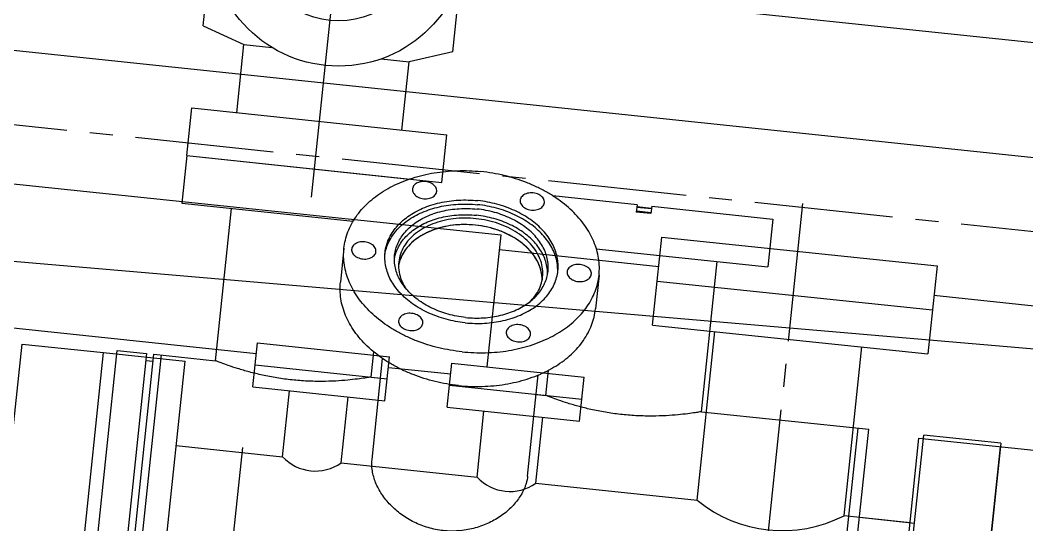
# Model space of a CAD drawing. Extents: x -50 to 48714, y -13211 to 6743.
# Drawn here: x 29497.3 to 29770.1, y -813.6 to -676.7 of the extents above; entities that cross this region are included whole.
import ezdxf

# ---------------------------------------------------------------- set-up
doc = ezdxf.new("R2010")
doc.units = 0
doc.header["$LTSCALE"] = 50
doc.linetypes.add('UE46_01$0$MITTE2', pattern=[1.125, 0.75, -0.125, 0.125, -0.125])
doc.linetypes.add('UE46_01$0$MITTEX2', pattern=[4, 2.5, -0.5, 0.5, -0.5])
doc.layers.get('0').update_dxf_attribs({"linetype": 'CONTINUOUS'})
doc.layers.add('UE46_01$0$MITTE', color=5, linetype='UE46_01$0$MITTEX2')
doc.layers.add('UE46_01$0$MITTEKLEIN', color=5, linetype='UE46_01$0$MITTE2')

# ---------------------------------------------------------------- blocks, each defined once
blk = doc.blocks.new('UE46_01$0$ASP_1_O')
for p, q in [((-348.4, 185), (134.6, 185)), ((-333.4, 154), (119.6, 154)), ((-109, 122), (-34, 122)), ((-109, 98), (-109, 122)), ((-34, 122), (-34, 98)), ((-446.4, 118), (-152.4, 118)), ((-152.4, 82), (-152.4, 118)), ((-152.4, 114), (-109, 114)), ((-34, 114), (134.6, 114)), ((-109, 110), (-34, 110)), ((-109, 98), (-34, 98)), ((-92, 52), (-92, 98)), ((-52, 52), (-52, 98)), ((-215, 70), (-215, 82)), ((-215, 82), (-179, 82)), ((-179, 70), (-179, 82)), ((-162, 70), (-162, 82)), ((-162, 82), (-126, 82)), ((-126, 70), (-126, 82)), ((-215, 79), (-822, 79)), ((-162, 79), (-179, 79)), ((-278.4, -75), (-278.4, 75)), ((-278.4, 75), (-256.2, 75)), ((-256.2, -75), (-256.2, 75)), ((-256.2, 75), (-234, 75)), ((-234, -75), (-234, 75)), ((-215, 76), (-179, 76)), ((-162, 76), (-126, 76)), ((-34, -75), (-34, 75)), ((-34, -75), (-34, 75)), ((-34, 75), (64.4, 75)), ((-11.8, 14.62), (-11.8, 75)), ((-215, 70), (-179, 70)), ((-205, 52), (-205, 70)), ((-189, 52), (-189, 70)), ((-162, 70), (-126, 70)), ((-152, 52), (-152, 70)), ((-136, 52), (-136, 70)), ((-234, 52), (-205, 52)), ((-189, 52), (-152, 52)), ((-136, 52), (-92, 52)), ((-52, 52), (-34, 52))]:
    blk.add_line(p, q)
for centre, radius, start, end in [((-197, 61.17), 12.17, 228.8879, 311.1121), ((-144, 61.17), 12.17, 228.8879, 311.1121), ((-72, 82.33), 36.33, 236.6015, 303.3985)]:
    blk.add_arc(centre, radius, start, end)
at = {"layer": 'UE46_01$0$MITTEKLEIN'}
for p, q in [((-366.16, 134), (153.53, 134)), ((-72, 135.03), (-72, 32.09))]:
    blk.add_line(p, q, dxfattribs=at)
blk = doc.blocks.new('UE46_01$0$EV_38ER_SEITL2')
for p, q in [((299.52, 293.62), (299.52, 300.33)), ((315.1, 301.62), (301.75, 301.62)), ((303.97, 293.62), (303.97, 300.33)), ((312.87, 293.62), (312.87, 300.33)), ((317.32, 293.62), (317.32, 300.33)), ((299.52, 277.75), (299.52, 293.62)), ((303.97, 277.75), (303.97, 293.62)), ((312.87, 277.75), (312.87, 293.62)), ((317.32, 277.75), (317.32, 293.62)), ((299.52, 277.75), (317.32, 277.75)), ((301.75, 277.75), (301.75, 275.5)), ((315.1, 277.75), (315.1, 275.5)), ((299.52, 271.81), (299.52, 275.5)), ((299.52, 275.5), (317.32, 275.5)), ((303.97, 271.81), (303.97, 275.5)), ((312.87, 271.81), (312.87, 275.5)), ((317.32, 271.81), (317.32, 275.5)), ((288.92, 271.81), (327.92, 271.81)), ((288.92, 239.81), (288.92, 271.81)), ((327.92, 239.81), (327.92, 271.81)), ((273.92, 239.81), (273.92, 244.81)), ((273.92, 244.81), (282.42, 244.81)), ((282.42, 244.81), (282.42, 239.81)), ((334.42, 244.81), (334.42, 239.81)), ((342.92, 244.81), (334.42, 244.81)), ((342.92, 239.81), (342.92, 244.81)), ((273.92, 239.81), (342.92, 239.81)), ((273.92, 226.81), (273.92, 239.81)), ((342.92, 226.81), (342.92, 239.81)), ((273.92, 226.81), (342.92, 226.81)), ((274.42, 192.78), (274.42, 226.1)), ((274.42, 226.1), (342.42, 226.1)), ((342.42, 192.78), (342.42, 226.1)), ((274.42, 158.1), (274.42, 178.42)), ((342.42, 158.1), (342.42, 178.42)), ((274.42, 158.1), (285.92, 154.2)), ((342.42, 158.1), (330.92, 154.2)), ((285.92, 154.2), (293.54, 154.2)), ((285.92, 135.6), (285.92, 154.2)), ((323.31, 154.2), (330.92, 154.2)), ((330.92, 135.6), (330.92, 154.2)), ((273.67, 135.6), (343.17, 135.6)), ((273.67, 122.6), (273.67, 135.6)), ((343.17, 122.6), (343.17, 135.6)), ((273.67, 122.6), (343.17, 122.6))]:
    blk.add_line(p, q)
for radius in [34.75, 22.5]:
    blk.add_circle((308.42, 185.6), radius)
for centre, radius, start, end in [((301.75, 299.05), 2.57, 30, 150), ((308.42, 293.27), 8.35, 57.7958, 122.2042), ((315.1, 299.05), 2.57, 30, 150), ((274.86, 226.94), 0.942, 187.7958, 242.6136), ((341.99, 226.94), 0.942, 297.3864, 352.2042)]:
    blk.add_arc(centre, radius, start, end)
at = {"layer": 'UE46_01$0$MITTE'}
for p, q in [((308.42, 114.92), (308.42, 312.31)), ((260.52, 185.6), (358.9, 185.6))]:
    blk.add_line(p, q, dxfattribs=at)
at = {"layer": 'UE46_01$0$MITTEKLEIN'}
for p, q in [((278.17, 247.15), (278.17, 237.15)), ((338.67, 247.15), (338.67, 237.15))]:
    blk.add_line(p, q, dxfattribs=at)
blk = doc.blocks.new('UE46_01$0$GEV_35_S2')
blk.add_blockref('UE46_01$0$EV_38ER_SEITL2', (-308.42, -122.6))
blk = doc.blocks.new('UE46_01$0$FS-V01000_O')
at = {"color": 7, "linetype": 'CONTINUOUS'}
for p, q in [((-227.55, 130.5), (-166.81, 130.5)), ((-227.55, 130.5), (-227.55, 117.5)), ((-104.8, 130), (-127.76, 130)), ((-104.8, 130), (-104.8, 128)), ((-100.8, 129.4), (-104.8, 129.4)), ((-100.8, 128.26), (-104.8, 128.26)), ((-100.8, 130), (-67.8, 130)), ((-100.8, 130), (-100.8, 128)), ((-67.8, 130), (-67.8, 117)), ((-100.8, 128), (-104.8, 128)), ((-227.55, 117.5), (-180.83, 117.5)), ((-214, 76), (-214, 117.5)), ((-114.53, 117), (-67.8, 117)), ((-81.6, 76), (-81.6, 117)), ((-182.55, 109.96), (-182.55, 100.76)), ((-113.05, 109.96), (-113.05, 100.76)), ((-171.6, 76), (-171.6, 82.88)), ((-124, 76), (-124, 82.88)), ((-169, 53.74), (-169, 81.31)), ((-126.6, 53.74), (-126.6, 81.31)), ((-240.8, 2), (-240.8, 76)), ((-240.8, 76), (-232.8, 76)), ((-232.8, 76), (-232.8, -76)), ((-230.8, 74), (-232.8, 74)), ((-230.8, -76), (-230.8, 76)), ((-230.8, 76), (-214, 76)), ((-228.8, 76), (-228.8, -76)), ((-171.6, 76), (-169, 76)), ((-126.6, 76), (-124, 76)), ((-81.6, 76), (-36, 76)), ((-39, 76), (-39, -76)), ((-36, -76), (-36, 76)), ((-21, -76), (-21, 76)), ((0, 76), (-21, 76)), ((0, 76), (0, 2)), ((-36, 52), (-21, 52))]:
    blk.add_line(p, q, dxfattribs=at)
at = {"color": 9, "linetype": 'CONTINUOUS'}
blk.add_line((-104.8, 129.39), (-100.8, 129.39), dxfattribs=at)
at = {"color": 7, "linetype": 'CONTINUOUS'}
for points, start_tangent, end_tangent in [([(-182.55, 109.96), (-182.4, 112.22), (-181.96, 114.47), (-181.22, 116.68), (-180.2, 118.83), (-178.91, 120.91), (-177.35, 122.89), (-175.53, 124.76), (-173.48, 126.51), (-171.21, 128.11), (-168.74, 129.56), (-166.09, 130.85), (-163.29, 131.95), (-160.35, 132.87), (-157.31, 133.59), (-154.19, 134.11), (-151.01, 134.42), (-147.8, 134.53)], (0, 1), (1, 0)), ([(-113.05, 109.96), (-113.2, 112.22), (-113.64, 114.47), (-114.38, 116.68), (-115.4, 118.83), (-116.69, 120.91), (-118.25, 122.89), (-120.07, 124.76), (-122.12, 126.51), (-124.39, 128.11), (-126.86, 129.56), (-129.51, 130.85), (-132.31, 131.95), (-135.25, 132.87), (-138.29, 133.59), (-141.41, 134.11), (-144.59, 134.42), (-147.8, 134.53)], (0, 1), (-1, 0)), ([(-162.47, 130.26), (-163.26, 130.19), (-164.01, 129.99), (-164.66, 129.67), (-165.19, 129.25), (-165.56, 128.76), (-165.75, 128.21), (-165.77, 127.93)], (-1, 0), (0, -1)), ([(-159.18, 127.93), (-159.2, 128.21), (-159.39, 128.76), (-159.76, 129.25), (-160.29, 129.67), (-160.94, 129.99), (-161.69, 130.19), (-162.47, 130.26)], (0, 1), (-1, 0)), ([(-133.12, 130.26), (-133.91, 130.19), (-134.66, 129.99), (-135.31, 129.67), (-135.84, 129.25), (-136.21, 128.76), (-136.4, 128.21), (-136.42, 127.93)], (-1, 0), (0, -1)), ([(-129.83, 127.93), (-129.85, 128.21), (-130.04, 128.76), (-130.41, 129.25), (-130.94, 129.67), (-131.59, 129.99), (-132.34, 130.19), (-133.12, 130.26)], (0, 1), (-1, 0)), ([(-171.35, 109.96), (-171.2, 111.82), (-170.76, 113.66), (-170.03, 115.46), (-169.02, 117.18), (-167.74, 118.81), (-166.21, 120.34), (-164.45, 121.73), (-162.48, 122.97), (-160.33, 124.06), (-158.02, 124.96), (-155.58, 125.67), (-153.04, 126.19), (-150.44, 126.5), (-147.8, 126.61)], (0, 1), (1, 0)), ([(-171.3, 109.95), (-171.2, 110.71), (-170.76, 112.55), (-170.03, 114.35), (-169.02, 116.07), (-167.74, 117.71), (-166.21, 119.23), (-164.45, 120.62), (-162.48, 121.87), (-160.33, 122.95), (-158.02, 123.85), (-155.58, 124.57), (-153.04, 125.08), (-150.44, 125.4), (-147.8, 125.5)], (0.093408, 0.995628), (1, 0)), ([(-165.77, 127.93), (-165.75, 127.65), (-165.56, 127.1), (-165.19, 126.6), (-164.66, 126.18), (-164.01, 125.86), (-163.26, 125.66), (-162.47, 125.59)], (0, -1), (1, 0)), ([(-162.47, 125.59), (-161.69, 125.66), (-160.94, 125.86), (-160.29, 126.18), (-159.76, 126.6), (-159.39, 127.1), (-159.2, 127.65), (-159.18, 127.93)], (1, 0), (0, 1)), ([(-124.25, 109.96), (-124.4, 111.82), (-124.84, 113.66), (-125.57, 115.46), (-126.58, 117.18), (-127.86, 118.81), (-129.39, 120.34), (-131.15, 121.73), (-133.12, 122.97), (-135.27, 124.06), (-137.58, 124.96), (-140.02, 125.67), (-142.56, 126.19), (-145.16, 126.5), (-147.8, 126.61)], (0, 1), (-1, 0)), ([(-124.3, 109.95), (-124.4, 110.71), (-124.84, 112.55), (-125.57, 114.35), (-126.58, 116.07), (-127.86, 117.71), (-129.39, 119.23), (-131.15, 120.62), (-133.12, 121.87), (-135.27, 122.95), (-137.58, 123.85), (-140.02, 124.57), (-142.56, 125.08), (-145.16, 125.4), (-147.8, 125.5)], (-0.093408, 0.995628), (-1, 0)), ([(-136.42, 127.93), (-136.4, 127.65), (-136.21, 127.1), (-135.84, 126.6), (-135.31, 126.18), (-134.66, 125.86), (-133.91, 125.66), (-133.12, 125.59)], (0, -1), (1, 0)), ([(-133.12, 125.59), (-132.34, 125.66), (-131.59, 125.86), (-130.94, 126.18), (-130.41, 126.6), (-130.04, 127.1), (-129.85, 127.65), (-129.83, 127.93)], (1, 0), (0, 1)), ([(-168.7, 109.53), (-168.66, 110.39), (-168.38, 112.1), (-167.82, 113.77), (-166.99, 115.38), (-165.9, 116.92), (-164.56, 118.36), (-163, 119.67), (-161.23, 120.85), (-159.28, 121.88), (-157.18, 122.74), (-154.95, 123.42), (-152.62, 123.91), (-150.23, 124.21), (-147.8, 124.31)], (0, 1), (1, 0)), ([(-126.9, 109.53), (-126.94, 110.39), (-127.22, 112.1), (-127.78, 113.77), (-128.61, 115.38), (-129.7, 116.92), (-131.04, 118.36), (-132.6, 119.67), (-134.37, 120.85), (-136.32, 121.88), (-138.42, 122.74), (-140.65, 123.42), (-142.98, 123.91), (-145.37, 124.21), (-147.8, 124.31)], (0, 1), (-1, 0)), ([(-168.57, 109.51), (-168.38, 110.4), (-167.82, 112.07), (-166.99, 113.69), (-165.9, 115.22), (-164.56, 116.66), (-163, 117.98), (-161.23, 119.15), (-159.28, 120.18), (-157.18, 121.04), (-154.95, 121.72), (-152.62, 122.21), (-150.23, 122.51), (-147.8, 122.61)], (0.159254, 0.987238), (1, 0)), ([(-147.8, 121.69), (-150.87, 121.52), (-153.86, 121.01), (-156.7, 120.18), (-159.32, 119.05), (-161.66, 117.63), (-163.66, 115.98), (-165.26, 114.13), (-166.44, 112.12), (-167.16, 110), (-167.4, 107.83)], (-1, 0), (0, -1)), ([(-127.03, 109.51), (-127.22, 110.4), (-127.78, 112.07), (-128.61, 113.69), (-129.7, 115.22), (-131.04, 116.66), (-132.6, 117.98), (-134.37, 119.15), (-136.32, 120.18), (-138.42, 121.04), (-140.65, 121.72), (-142.98, 122.21), (-145.37, 122.51), (-147.8, 122.61)], (-0.159254, 0.987238), (-1, 0)), ([(-128.2, 107.83), (-128.44, 110), (-129.16, 112.12), (-130.34, 114.13), (-131.94, 115.98), (-133.94, 117.63), (-136.28, 119.05), (-138.9, 120.18), (-141.74, 121.01), (-144.73, 121.52), (-147.8, 121.69)], (0, 1), (-1, 0)), ([(-147.8, 119.93), (-150.87, 119.75), (-153.86, 119.25), (-156.7, 118.41), (-159.32, 117.28), (-161.66, 115.87), (-163.66, 114.21), (-165.26, 112.36), (-166.44, 110.35), (-167.16, 108.23), (-167.24, 107.82)], (-1, 0), (-0.177207, -0.984174)), ([(-147.8, 119.93), (-151.2, 119.71), (-154.5, 119.09), (-157.6, 118.07), (-160.4, 116.68), (-162.81, 114.97), (-164.77, 113), (-166.22, 110.81), (-167.1, 108.47), (-167.13, 108.36)], (-1, 0), (-0.230759, -0.973011)), ([(-128.36, 107.82), (-128.44, 108.23), (-129.16, 110.35), (-130.34, 112.36), (-131.94, 114.21), (-133.94, 115.87), (-136.28, 117.28), (-138.9, 118.41), (-141.74, 119.25), (-144.73, 119.75), (-147.8, 119.93)], (-0.177207, 0.984174), (-1, 0)), ([(-128.47, 108.36), (-128.5, 108.47), (-129.38, 110.81), (-130.83, 113), (-132.79, 114.97), (-135.2, 116.68), (-138, 118.07), (-141.1, 119.09), (-144.4, 119.71), (-147.8, 119.93)], (-0.230759, 0.973011), (-1, 0)), ([(-177.15, 112.29), (-177.94, 112.22), (-178.68, 112.02), (-179.34, 111.7), (-179.87, 111.28), (-180.24, 110.78), (-180.43, 110.24), (-180.45, 109.96)], (-1, 0), (0, -1)), ([(-173.85, 109.96), (-173.87, 110.24), (-174.06, 110.78), (-174.43, 111.28), (-174.96, 111.7), (-175.62, 112.02), (-176.36, 112.22), (-177.15, 112.29)], (0, 1), (-1, 0)), ([(-118.45, 112.29), (-119.24, 112.22), (-119.98, 112.02), (-120.64, 111.7), (-121.17, 111.28), (-121.54, 110.78), (-121.73, 110.24), (-121.75, 109.96)], (-1, 0), (0, -1)), ([(-115.15, 109.96), (-115.17, 110.24), (-115.36, 110.78), (-115.73, 111.28), (-116.26, 111.7), (-116.92, 112.02), (-117.66, 112.22), (-118.45, 112.29)], (0, 1), (-1, 0)), ([(-147.8, 85.38), (-151.01, 85.49), (-154.19, 85.8), (-157.31, 86.32), (-160.35, 87.04), (-163.29, 87.96), (-166.09, 89.06), (-168.74, 90.35), (-171.21, 91.8), (-173.48, 93.4), (-175.53, 95.15), (-177.35, 97.02), (-178.91, 99), (-180.2, 101.08), (-181.22, 103.23), (-181.96, 105.44), (-182.4, 107.69), (-182.55, 109.96)], (-1, 0), (0, 1)), ([(-180.45, 109.96), (-180.43, 109.67), (-180.24, 109.13), (-179.87, 108.63), (-179.34, 108.21), (-178.68, 107.89), (-177.94, 107.69), (-177.15, 107.62)], (0, -1), (1, 0)), ([(-177.15, 107.62), (-176.36, 107.69), (-175.62, 107.89), (-174.96, 108.21), (-174.43, 108.63), (-174.06, 109.13), (-173.87, 109.67), (-173.85, 109.96)], (1, 0), (0, 1)), ([(-147.8, 93.3), (-150.44, 93.41), (-153.04, 93.72), (-155.58, 94.24), (-158.02, 94.95), (-160.33, 95.86), (-162.48, 96.94), (-164.45, 98.18), (-166.21, 99.57), (-167.74, 101.1), (-169.02, 102.73), (-170.03, 104.46), (-170.76, 106.25), (-171.2, 108.09), (-171.35, 109.96)], (-1, 0), (0, 1)), ([(-171.34, 109.4), (-171.3, 109.95)], (0.047148, 0.998888), (0.093408, 0.995628)), ([(-147.8, 94.75), (-150.23, 94.85), (-152.62, 95.15), (-154.95, 95.64), (-157.18, 96.32), (-159.28, 97.18), (-161.23, 98.21), (-163, 99.39), (-164.56, 100.71), (-165.9, 102.14), (-166.99, 103.68), (-167.82, 105.29), (-168.38, 106.96), (-168.66, 108.67), (-168.7, 109.53)], (-1, 0), (0, 1)), ([(-168.67, 108.68), (-168.57, 109.51)], (0.081053, 0.99671), (0.159254, 0.987238)), ([(-147.8, 85.38), (-144.59, 85.49), (-141.41, 85.8), (-138.29, 86.32), (-135.25, 87.04), (-132.31, 87.96), (-129.51, 89.06), (-126.86, 90.35), (-124.39, 91.8), (-122.12, 93.4), (-120.07, 95.15), (-118.25, 97.02), (-116.69, 99), (-115.4, 101.08), (-114.38, 103.23), (-113.64, 105.44), (-113.2, 107.69), (-113.05, 109.96)], (1, 0), (0, 1)), ([(-147.8, 93.3), (-145.16, 93.41), (-142.56, 93.72), (-140.02, 94.24), (-137.58, 94.95), (-135.27, 95.86), (-133.12, 96.94), (-131.15, 98.18), (-129.39, 99.57), (-127.86, 101.1), (-126.58, 102.73), (-125.57, 104.46), (-124.84, 106.25), (-124.4, 108.09), (-124.25, 109.96)], (1, 0), (0, 1)), ([(-147.8, 94.75), (-145.37, 94.85), (-142.98, 95.15), (-140.65, 95.64), (-138.42, 96.32), (-136.32, 97.18), (-134.37, 98.21), (-132.6, 99.39), (-131.04, 100.71), (-129.7, 102.14), (-128.61, 103.68), (-127.78, 105.29), (-127.22, 106.96), (-126.94, 108.67), (-126.9, 109.53)], (1, 0), (0, 1)), ([(-126.93, 108.68), (-127.03, 109.51)], (-0.081053, 0.99671), (-0.159254, 0.987238)), ([(-124.26, 109.4), (-124.3, 109.95)], (-0.047148, 0.998888), (-0.093408, 0.995628)), ([(-121.75, 109.96), (-121.73, 109.67), (-121.54, 109.13), (-121.17, 108.63), (-120.64, 108.21), (-119.98, 107.89), (-119.24, 107.69), (-118.45, 107.62)], (0, -1), (1, 0)), ([(-118.45, 107.62), (-117.66, 107.69), (-116.92, 107.89), (-116.26, 108.21), (-115.73, 108.63), (-115.36, 109.13), (-115.17, 109.67), (-115.15, 109.96)], (1, 0), (0, 1)), ([(-167.4, 107.83), (-167.16, 105.67), (-166.44, 103.55), (-165.26, 101.54), (-164.51, 100.59)], (0, -1), (0.65497, -0.755655)), ([(-167.24, 107.82), (-167.36, 106.96)], (-0.177087, -0.984195), (-0.090668, -0.995881)), ([(-167.24, 107.82), (-167.36, 106.91)], (-0.176939, -0.984222), (-0.086223, -0.996276)), ([(-167.13, 108.36), (-167.24, 107.82)], (-0.230759, -0.973011), (-0.176939, -0.984222)), ([(-131.09, 100.59), (-130.34, 101.54), (-129.16, 103.55), (-128.44, 105.67), (-128.2, 107.83)], (0.65497, 0.755655), (0, 1)), ([(-128.36, 107.82), (-128.47, 108.36)], (-0.176939, 0.984222), (-0.230759, 0.973011)), ([(-128.24, 106.96), (-128.36, 107.82)], (-0.090668, 0.995881), (-0.177087, 0.984195)), ([(-128.24, 106.91), (-128.36, 107.82)], (-0.086223, 0.996276), (-0.176939, 0.984222)), ([(-147.8, 76.19), (-151.01, 76.3), (-154.19, 76.61), (-157.31, 77.13), (-160.35, 77.85), (-163.29, 78.77), (-166.09, 79.87), (-168.74, 81.15), (-171.21, 82.6), (-173.48, 84.21), (-175.53, 85.95), (-177.35, 87.83), (-178.91, 89.81), (-180.2, 91.89), (-181.22, 94.04), (-181.96, 96.25), (-182.4, 98.5), (-182.55, 100.76)], (-1, 0), (0, 1)), ([(-147.8, 76.19), (-144.59, 76.3), (-141.41, 76.61), (-138.29, 77.13), (-135.25, 77.85), (-132.31, 78.77), (-129.51, 79.87), (-126.86, 81.15), (-124.39, 82.6), (-122.12, 84.21), (-120.07, 85.95), (-118.25, 87.83), (-116.69, 89.81), (-115.4, 91.89), (-114.38, 94.04), (-113.64, 96.25), (-113.2, 98.5), (-113.05, 100.76)], (1, 0), (0, 1)), ([(-162.47, 94.32), (-163.26, 94.25), (-164.01, 94.05), (-164.66, 93.73), (-165.19, 93.31), (-165.56, 92.81), (-165.75, 92.26), (-165.77, 91.98)], (-1, 0), (0, -1)), ([(-159.18, 91.98), (-159.2, 92.26), (-159.39, 92.81), (-159.76, 93.31), (-160.29, 93.73), (-160.94, 94.05), (-161.69, 94.25), (-162.47, 94.32)], (0, 1), (-1, 0)), ([(-133.12, 94.32), (-133.91, 94.25), (-134.66, 94.05), (-135.31, 93.73), (-135.84, 93.31), (-136.21, 92.81), (-136.4, 92.26), (-136.42, 91.98)], (-1, 0), (0, -1)), ([(-129.83, 91.98), (-129.85, 92.26), (-130.04, 92.81), (-130.41, 93.31), (-130.94, 93.73), (-131.59, 94.05), (-132.34, 94.25), (-133.12, 94.32)], (0, 1), (-1, 0)), ([(-165.77, 91.98), (-165.75, 91.7), (-165.56, 91.15), (-165.19, 90.66), (-164.66, 90.24), (-164.01, 89.92), (-163.26, 89.72), (-162.47, 89.65)], (0, -1), (1, 0)), ([(-162.47, 89.65), (-161.69, 89.72), (-160.94, 89.92), (-160.29, 90.24), (-159.76, 90.66), (-159.39, 91.15), (-159.2, 91.7), (-159.18, 91.98)], (1, 0), (0, 1)), ([(-136.42, 91.98), (-136.4, 91.7), (-136.21, 91.15), (-135.84, 90.66), (-135.31, 90.24), (-134.66, 89.92), (-133.91, 89.72), (-133.12, 89.65)], (0, -1), (1, 0)), ([(-133.12, 89.65), (-132.34, 89.72), (-131.59, 89.92), (-130.94, 90.24), (-130.41, 90.66), (-130.04, 91.15), (-129.85, 91.7), (-129.83, 91.98)], (1, 0), (0, 1)), ([(-171.6, 76), (-172.01, 75.89), (-173.22, 75.56), (-175.18, 75.08), (-177.8, 74.51), (-181, 73.93), (-184.66, 73.44), (-188.64, 73.1), (-192.8, 72.98), (-196.96, 73.1), (-200.95, 73.44), (-204.61, 73.93), (-207.81, 74.51), (-210.43, 75.08), (-212.38, 75.56), (-213.59, 75.89), (-214, 76)], (-0.963227, -0.26869), (-0.963227, 0.26869)), ([(-81.6, 76), (-82.01, 75.89), (-83.22, 75.56), (-85.18, 75.08), (-87.8, 74.51), (-91, 73.93), (-94.66, 73.44), (-98.64, 73.1), (-102.8, 72.98), (-106.96, 73.1), (-110.95, 73.44), (-114.61, 73.93), (-117.81, 74.51), (-120.43, 75.08), (-122.38, 75.56), (-123.59, 75.89), (-124, 76)], (-0.963227, -0.26869), (-0.963227, 0.26869)), ([(-168.8, 51.64), (-169, 53.74)], (-0.185577, 0.98263), (0.000417, 1)), ([(-126.6, 53.74), (-126.8, 51.64)], (0.000416, -1), (-0.185578, -0.98263)), ([(-147.8, 36.62), (-151.93, 36.99), (-155.89, 38.07), (-159.53, 39.78), (-162.73, 42.04), (-165.37, 44.7), (-167.37, 47.66), (-168.6, 50.78), (-168.8, 51.64)], (-1, 0), (-0.185577, 0.98263)), ([(-126.8, 51.64), (-126.99, 50.79), (-128.23, 47.67), (-130.22, 44.7), (-132.86, 42.04), (-136.06, 39.79), (-139.7, 38.07), (-143.66, 36.99), (-147.8, 36.62)], (-0.185578, -0.98263), (-1, 0))]:
    blk.add_spline(points, degree=3, dxfattribs=dict(at, start_tangent=start_tangent, end_tangent=end_tangent))
blk = doc.blocks.new('UE46_01$0$PSD_76_O')
at = {"layer": 'UE46_01$0$MITTE'}
blk.add_line((-183.8, -7.1), (255.48, -7.1), dxfattribs=at)
blk = doc.blocks.new('UE46_01')
for p, q in [((24201.68, 479.1), (24092.35, 265.45)), ((24201.68, 479.1), (25135.05, 1.49)), ((24110.57, 301.06), (25080.01, -195.01)), ((23983.02, 51.79), (24092.35, 265.45)), ((24074.13, 229.84), (25058, -273.61)), ((23983.02, 51.79), (25002.96, -470.11)), ((25135.05, 1.49), (27275.66, -155.53)), ((27275.66, -155.53), (28977.13, -215.92)), ((25080.01, -195.01), (27264.79, -355.27)), ((28977.13, -215.92), (32478.79, -516.06)), ((25058, -273.61), (27260.44, -435.16)), ((27264.79, -355.27), (28965.04, -415.62)), ((28965.04, -415.62), (32465.31, -715.64)), ((27260.44, -435.16), (28960.2, -495.49)), ((25002.96, -470.11), (27249.58, -634.9)), ((28960.2, -495.49), (32459.92, -795.47)), ((32478.79, -516.06), (33675.31, -575.11)), ((33675.31, -575.11), (33663.48, -814.82)), ((27249.58, -634.9), (28948.1, -695.19)), ((28948.1, -695.19), (32446.45, -995.05)), ((32465.31, -715.64), (33665.45, -774.87)), ((32459.92, -795.47), (33661.51, -854.77)), ((33651.65, -1054.53), (33663.48, -814.82)), ((32446.45, -995.05), (33651.65, -1054.53))]:
    blk.add_line(p, q)
for name, p, rotation in [('UE46_01$0$GEV_35_S2', (29577.01, -717.06), 353.9999999999919), ('UE46_01$0$ASP_1_O', (29766.85, -868.23), 353.9999999999919), ('UE46_01$0$FS-V01000_O', (29755.11, -867), 353.9999999999917), ('UE46_01$0$PSD_76_O', (29545.37, -976.17), 263.9999999998145)]:
    blk.add_blockref(name, p, dxfattribs=dict(rotation=rotation))

msp = doc.modelspace()

# ---------------------------------------------------------------- block references
msp.add_blockref('UE46_01', (0, 0))

doc.saveas('drawing.dxf')
